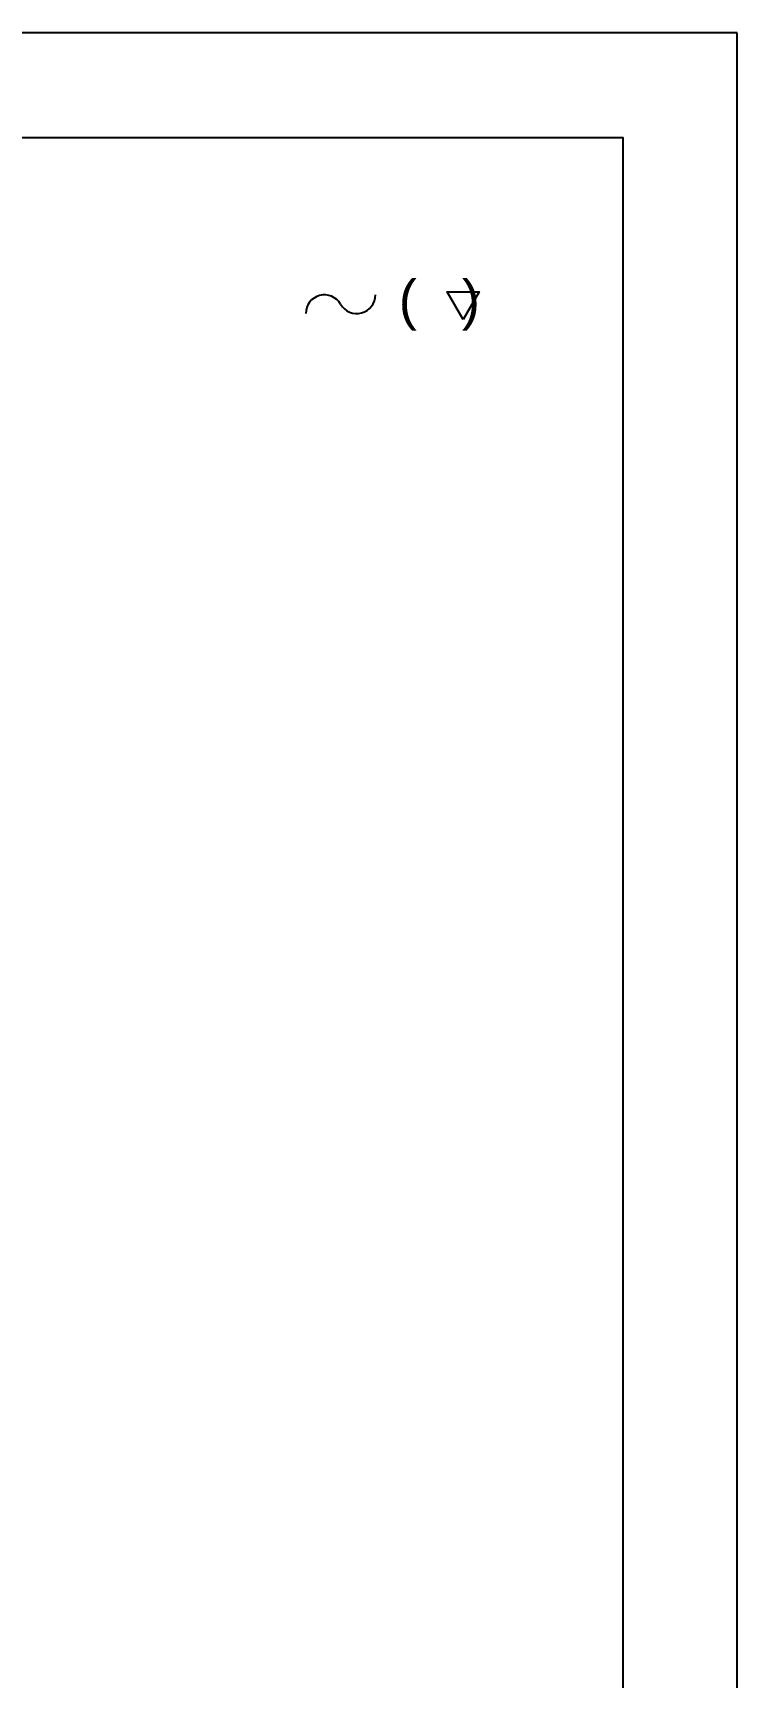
# Model space of a CAD drawing. Header units: millimetres. Extents: x 1842 to 16330, y -758 to 3963.
# Drawn here: x 6849 to 7103, y 2632 to 3226 of the extents above; entities that cross this region are included whole.
import ezdxf

# ---------------------------------------------------------------- set-up
doc = ezdxf.new("R2010")
doc.units = ezdxf.units.MM
doc.layers.add('title_frame', color=7, linetype='Continuous')
doc.layers.add('word_dim', color=253, linetype='Continuous')
doc.styles.get("Standard").update_dxf_attribs({"font": 'arial.ttf'})

# ---------------------------------------------------------------- blocks, each defined once
blk = doc.blocks.new('shiage0')
at = {"layer": 'word_dim', "color": 3, "linetype": 'Continuous'}
for centre, start, end in [((1.69, 0), 30, 180), ((4.61, 1.69), 210, 0)]:
    blk.add_arc(centre, 1.69, start, end, dxfattribs=at)
blk = doc.blocks.new('12')
at = {"layer": 'title_frame', "color": 3, "linetype": 'Continuous'}
blk.add_lwpolyline([(20.46, 3.03), (19.01, 5.53), (21.9, 5.53)], close=True, dxfattribs=at)
blk.add_blockref('shiage0', (6.23, 3.56), dxfattribs=at)
blk.add_text('(   )', height=3.5, dxfattribs=at).set_placement((14.64, 3.08))

msp = doc.modelspace()

# ---------------------------------------------------------------- linework, layer by layer
at = {"layer": 'title_frame', "color": 4}
msp.add_lwpolyline([(7103.341, 3225.875), (5423.341, 3225.875), (5423.341, 2037.875), (7103.341, 2037.875)], close=True, dxfattribs=at)
at = {"layer": 'title_frame'}
msp.add_lwpolyline([(5464.641, 3188.025), (7062.041, 3188.025), (7062.041, 2075.725), (5464.641, 2075.725)], close=True, dxfattribs=at)

# ---------------------------------------------------------------- block references
at = {"layer": 'word_dim', "color": 3, "linetype": 'Continuous', "ltscale": 2, "xscale": 4, "yscale": 4, "zscale": 4}
msp.add_blockref('12', (6922.463, 3110.228), dxfattribs=at)

doc.saveas('drawing.dxf')
